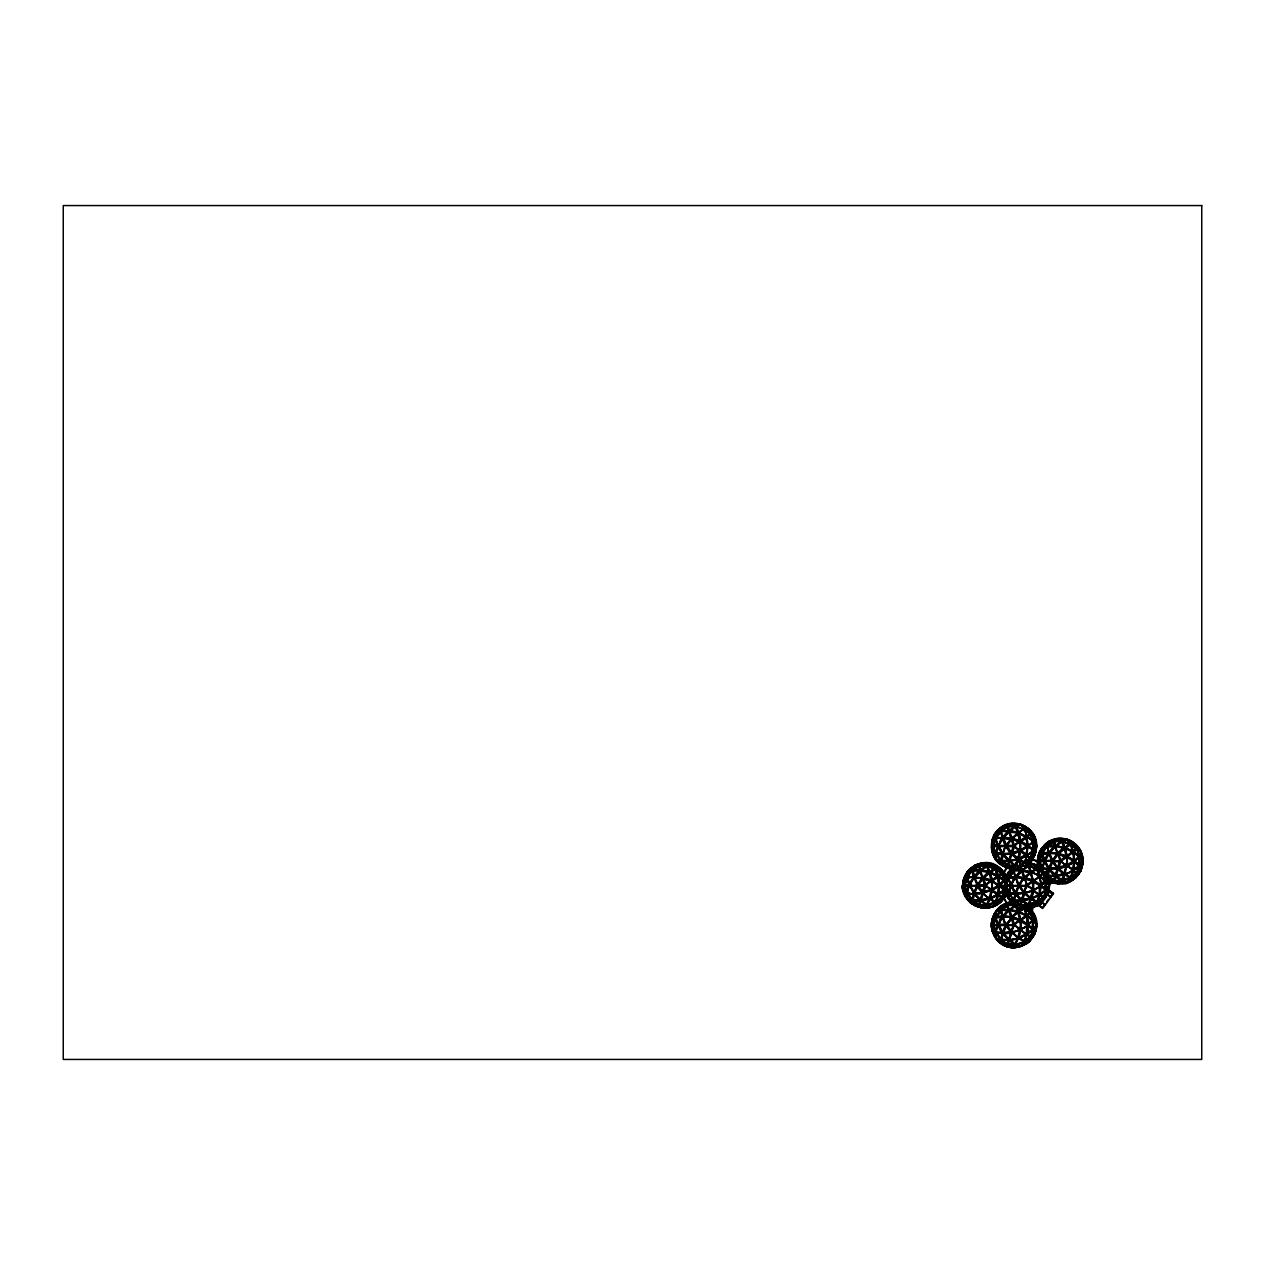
<?xml version="1.0" encoding="UTF-8"?>
<svg xmlns="http://www.w3.org/2000/svg" width="1265" height="1265" viewBox="0 0 1265 1265"><rect width="100%" height="100%" fill="white"/><g stroke="black" fill="none" stroke-linecap="round" stroke-linejoin="round"><path stroke-width="1.5" d="M963.709 891.034L966.713 893.216L966.855 897.502L963.503 891.161M967.598 898.324L967.63 893.944L967.598 898.324L971.773 899.652L967.472 894.055M992.282 851.472C1002.734 870.573 985.577 843.549 995.397 853.748L995.144 858.318M996.077 854.476L996.029 859.046L1000.536 860.311L996.219 854.365L995.697 859.299L993.499 855.172L992.013 850.618L991.823 841.367L991.823 850.665L995.634 859.33L1002.671 865.734L1011.731 868.802L1008.664 872.281L1005.106 879.95L1008.173 873.15L1008.221 877.72L1004.916 879.855M1042.328 868.818L1033.79 863.9C1019.195 868.075 1009.091 883.223 1007.999 897.865M1011.731 902.103C985.688 903.858 985.308 945.667 1011.526 947.485L1015.495 944.607C1022.104 932.463 1022.104 917.315 1015.495 905.171L1008.458 898.767L1008.505 892.979L1000.583 868.612C979.727 848.341 947.659 883.302 970.065 902.293C978.43 909.899 992.234 909.946 1000.583 902.293C1008.063 887.35 1006.845 900.996 1015.842 905.171M1008.885 893.912L1008.853 898.482L1013.36 899.747L1009.043 893.802L1008.505 898.735L1005.043 891.651M1000.409 885.105C1009.454 889.026 1004.568 875.918 999.903 885.453L1004.252 889.232L1005.454 885.627L1000.394 885.627L1004.252 889.232M981.687 870.146L986.542 866.62L981.687 870.146L988.661 871.459M1010.34 909.582L1015.194 906.056L1010.34 909.582L1017.313 911.053L1015.194 906.056M1015.226 827.215L1010.166 830.884L1017.455 832.117M1028.034 866.652L1022.99 870.32L1030.263 871.553M1056.528 845.953L1063.802 847.329L1056.528 845.953L1061.588 842.126L1063.802 847.329M981.245 899.858L988.518 898.482L981.245 899.858L983.174 893.802L988.518 898.482M1011.826 854.476L1017.171 858.935L1011.826 854.476L1009.897 860.421L1017.171 858.935M1022.705 899.858L1024.65 893.802L1029.995 898.371L1022.721 899.747M1056.386 875.38L1063.359 873.957L1058.236 869.577L1056.386 875.38L1063.359 874.068M963.155 880.804L963.155 890.101L963.155 880.804L964.657 876.202L970.065 868.612L978.319 863.9L982.889 862.936M1029.188 907.764C1053.476 930.297 1014.767 964.657 995.871 938.045C985.546 925.268 994.907 904.412 1010.435 902.609M1031.497 859.757L1028.84 862.809L1034.454 855.187L1035.924 850.633L1036.367 846.016L1034.77 837.841L1036.193 844.862L1033.394 841.383L1034.976 837.81M1032.73 863.948L1028.398 865.402C1015.7 858.429 1047.183 867.3 1025.267 863.331C1029.331 862.271 1034.359 864.517 1038.075 865.813C1032.952 845.384 1060.544 829.492 1075.598 844.229C1090.398 856.279 1080.99 882.875 1062.726 883.381C1070.585 888.077 1090.493 857.591 1076.294 877.024M1038.233 857.544L1039.451 861.07L1038.233 864.612C1033.647 844.277 1061.145 829.919 1075.392 844.435C1086.935 854.065 1084.342 873.356 1071.645 880.788C1064.972 884.298 1047.8 886.575 1047.404 875.807M1034.976 933.096L1036.367 924.889L1034.976 916.682M1047.357 893.738L1049.191 885.453M1036.225 929.538C1032.952 943.911 1015.621 952.213 1002.671 944.607L1001.153 939.958C1002.939 926.233 1011.842 913.978 1024.35 908.049C1041.032 910.262 1054.836 891.24 1047.531 876.139C1049.318 862.414 1058.204 850.175 1070.712 844.229L1075.598 844.229L1079.551 856.421L1082.998 861.07L1081.069 870.383L1070.712 877.91L1067.344 882.622L1057.888 883.666L1037.158 868.612L1033.79 863.9L1029.188 863.125M979.837 905.313L982.826 907.558L979.837 905.313L985.862 905.187L982.842 907.369M1008.49 865.877L1011.478 868.122L1008.49 865.877L1014.514 865.75L1011.494 867.932M1008.49 944.749L1011.478 947.011L1008.49 944.749L1014.514 944.623L1011.494 946.821M1021.314 905.313L1024.302 907.558L1021.314 905.313L1027.322 905.187L1024.302 907.558M1057.84 883.112C1067.296 879.555 1048.337 879.95 1057.856 882.923M991.207 863.726L983.949 863.173L986.937 865.545L984.012 862.936M991.08 864.153L986.953 865.355M1015.779 865.529L1011.589 868.644L1002.671 865.734L995.634 859.33C995.207 844.324 1006.086 829.808 1019.922 824.511L1012.443 823.894L1019.859 824.29M978.335 863.963L974.05 865.813L966.982 872.123L967.029 877.91L963.076 890.101L967.029 892.979C1002.323 900 1032.793 857.117 1015.589 825.966M1058.805 838.948C1062.11 843.976 1073.811 837.952 1058.805 838.948L1061.936 841.225M987.728 862.936C995.207 863.869 1002.481 869.276 1006.308 876.281M1025.156 826.567C1018.894 822.408 1009.565 822.898 1002.671 826.298L1001.153 830.947C1002.939 844.672 1011.842 856.911 1024.35 862.856L1029.236 862.856C1043.767 850.27 1034.817 825.239 1016.38 823.499C990.764 819.404 981.26 860.437 1006.972 867.569L1003.651 872.123C996.962 863.125 983.885 860.485 974.018 865.734L972.5 870.383L967.029 877.91L963.076 880.788L967.029 892.979L966.982 898.767C975.742 910.927 994.875 910.847 1003.651 898.767L1006.972 903.337C996.393 906.847 989.309 919.023 992.013 929.49M1015.273 947.406L1011.7 946.805M1054.457 882.796L1058.062 882.986M998.607 886.401C994.116 907.416 1005.485 875.285 992.614 890.07L997.769 893.786M1005.28 895.573L1001.121 901.312L1002.212 897.723L1005.28 895.573L1000.52 902.23L992.329 907.005L986.827 905.171L974.018 905.171L972.5 900.506L967.029 892.979C970.223 880.171 979.157 867.537 992.329 863.9C1001.548 875.965 1001.548 894.924 992.329 907.005L982.873 908.049L972.5 900.506L966.982 898.767L963.076 890.101M998.67 893.786L999.477 886.401L1003.73 890.117L998.528 893.738L1003.73 890.117M1026.358 854.191L1027.164 847.107L1021.408 850.633L1026.263 854.16M1028.16 847.107C1021.045 861.165 1039.292 850.064 1028.303 847.155M1026.421 933.222C1026.737 912.192 1030.722 943.975 1021.266 929.506L1027.354 925.885M1027.18 933.175L1028.129 925.838L1032.382 929.554L1027.18 933.175L1032.382 929.554M1027.322 933.222L1028.271 925.885M1039.229 893.786C1039.545 872.755 1043.53 904.538 1034.074 890.07L1040.178 886.449M1040.937 886.401L1040.146 893.786L1045.19 890.117L1041.079 886.449M1073.526 862.177L1072.72 869.261L1067.771 865.703L1073.621 862.224L1067.771 865.703M1073.637 869.213L1074.523 862.177L1078.618 865.734L1073.637 869.213L1074.665 862.224M1032.952 906.705L1032.303 911.575L1036.225 920.24M979.663 904.728L980.802 901.107L985.672 904.649L979.679 904.57M1008.316 865.292L1009.47 861.671L1014.34 865.197L1008.332 865.134M1008.316 944.18L1014.309 944.243L1008.316 944.18L1009.47 940.543L1014.34 944.085M1009.47 940.543L1014.309 944.243M1027.148 904.649C1011.652 894.798 1038.296 908.966 1021.155 904.57M1060.513 880.219C1045.744 870.826 1071.139 884.361 1054.804 880.14M1075.598 844.229L1067.344 839.517L1061.857 841.352L1049.033 841.352L1041.996 847.756L1042.044 853.543L1038.091 865.734L1029.236 862.856C1034.596 857.338 1037.932 848.625 1035.924 841.383M1036.225 850.665L1032.303 859.33L1037.679 861.07L1039.609 851.772M1038.438 858.239L1039.166 854.697M1047.768 893.786L1049.286 886.449M1082.808 862.192L1081.338 869.292M972.216 899.51L973.528 894.023L967.899 893.564L972.216 899.51L967.899 893.564M973.165 900.032L974.43 894.529L979.505 899.921L973.259 899.921M1001.833 860.595L1003.082 855.093L1008.158 860.485L1001.833 860.595L1008.063 860.595M1001.912 860.485L1003.082 855.093M1000.868 938.946L1002.18 933.459L996.567 933.001L1000.868 938.946L996.567 933.001M1008.158 939.357L1001.833 939.484L1003.082 933.965L1008.158 939.357L1003.082 933.965M1009.502 893.469L1013.692 899.51L1014.989 894.023L1009.375 893.564L1014.989 894.023M1020.981 899.921L1014.641 900.032L1015.906 894.529L1020.981 899.921L1015.906 894.529M1048.29 875.586L1049.507 870.304C1066.695 879.887 1035.339 874.321 1054.362 875.475M989.293 897.66L990.922 890.829C974.461 889.501 993.847 906.483 990.922 890.829M990.321 897.786L991.966 890.955L997.089 894.703L990.4 897.865L997.089 894.703M990.4 897.865L992.045 891.034M1017.914 858.144L1019.464 851.519L1012.775 853.685L1017.898 858.065M1020.665 851.661C1011.004 867.79 1036.936 847.898 1019.1 858.208L1020.744 851.74L1025.583 855.267M1025.741 934.139L1020.618 930.392L1018.973 937.223L1025.678 934.06M1030.754 897.66L1032.398 890.829L1025.409 893.106L1032.43 890.908L1030.785 897.739L1025.409 893.106M1031.797 897.786L1033.442 890.955L1038.565 894.703L1031.861 897.865L1033.442 890.955M1059.137 868.755L1064.276 873.214L1065.857 866.667L1059.153 868.834M1067.027 866.715C1057.714 879.934 1081.18 869.656 1067.107 866.81M1000.33 901.882L1001.295 898.15L1000.33 901.882L996.488 901.739L1001.421 898.292M1028.951 862.382C1030.959 853.685 1029.647 866.098 1025.409 862.382M1029.236 862.856L1033.189 850.665L1036.636 846.016C1037.79 819.957 996.156 815.609 991.823 841.367M1029.931 861.955L1033.663 856.152L1030.896 858.302L1029.868 861.718L1034.074 856.263M1028.983 941.318L1029.947 937.586L1025.14 941.176L1028.983 941.318L1025.267 941.318M1019.859 946.6C1010.008 948.813 1028.461 944.686 1029.236 941.729L1033.189 929.538L1036.636 924.889L1035.924 920.272M1034.074 935.135L1030.864 937.159L1029.773 940.749L1033.932 935.025L1029.931 940.828M1041.807 901.882C1047.436 892.884 1031.892 905.25 1041.68 901.739M1075.392 844.435L1081.069 851.772L1082.998 861.07L1079.551 865.734L1075.598 877.91L1067.344 882.622L1061.857 880.788L1049.033 880.788L1049.397 885.453L1046.013 890.101L1042.044 902.293C1042.929 908.144 1008.679 909.092 1032.793 907.147M1075.187 877.293L1076.23 873.878L1075.313 877.436L1071.645 877.293L1075.313 877.436M964.736 884.52L966.713 878.843L963.519 880.978L964.926 884.567L963.709 881.025M994.053 845.463C995.16 827.8 1000.409 857.512 995.84 839.739M993.405 923.814L995.286 918.406L992.234 920.446L993.594 923.861L992.234 920.446M993.958 924.225C1000.599 909.899 988.439 928.352 997.595 924.256L995.666 918.785M1006.861 884.899C1007.968 867.237 1013.218 896.948 1008.648 879.175M1040.415 860.532C1041.522 842.854 1046.772 872.581 1042.202 854.808M967.804 871.332L972.326 870.288L973.465 866.778M977.956 866.209L974.382 866.145L973.291 869.514M967.172 891.714L969.037 885.99L965.227 886.022L967.013 891.746L969.037 885.99M967.693 892.489C967.187 876.376 980.233 899.51 967.836 892.442M975.094 905.55L981.782 907.732L975.125 905.376L978.873 905.313L981.861 907.558M983.885 878.969L990.305 881.009L983.885 878.969L985.656 884.425L990.305 881.009M987.791 866.478L994.48 868.66L987.791 866.478L989.863 871.474L994.432 868.802M987.997 865.813L992.155 864.438L987.997 865.813L994.638 868.169L992.092 864.612M1000.979 830.852L996.662 832.022L1000.979 830.852L1001.801 827.025M1002.987 826.662C997.152 835.501 1013.044 823.483 1003.082 826.82M982.636 891.556L984.455 886.085L982.636 891.556L978.683 886.117L984.455 886.085M978.572 904.38L979.774 900.759C962.618 897.17 988.961 910.405 973.75 900.759M980.154 899.51L982.146 893.469C963.06 889.042 991.159 908.302 975.078 894.118M995.666 852.31C1001.833 840.766 989.831 842.569 995.84 852.278M978.873 905.313L985.324 885.453L1002.244 873.15L1001.279 869.514M989.246 873.388L990.811 879.95L984.123 877.768L989.262 873.309M989.863 871.474L994.48 868.66M983.901 891.967L985.656 886.48C1001.263 891.525 971.283 893.96 990.289 889.848M996.346 853.053L998.417 847.076L1001.975 853.559L996.346 853.053L1001.975 853.559M995.571 865.355L990.463 863.916M1016.317 826.946L1018.483 832.133L1023.29 829.207L1016.317 826.946L1018.483 832.133M1003.746 866.114L1010.435 868.296M1012.538 839.533L1018.957 841.573L1012.538 839.533L1014.309 844.988L1018.957 841.573M990.59 898.609L995.444 901.518L997.373 895.573L990.685 898.735M1007.225 864.944L1002.402 861.323L1007.225 864.944C1014.404 856.958 992.076 863.204 1008.347 861.481M1008.806 860.058L1010.798 854.033L1003.73 854.681L1008.869 859.963L1003.73 854.681M1007.335 846.665L1013.107 846.649L1011.288 852.12L1007.367 846.649M1006.987 867.505L1011.826 868.343M1007.525 865.877L1003.777 865.94L1010.514 868.122L1007.525 865.877L1013.977 846.016L1030.896 833.714L1029.868 830.299M1017.898 833.951L1019.495 840.434L1017.898 833.951L1012.775 838.331L1019.464 840.513M1016.38 823.499L1020.981 824.464L1016.443 826.551L1020.823 824.922L1023.48 828.638M996.314 901.186L998.18 895.462L1001.248 897.723L996.425 901.312L1001.248 897.723M996.425 901.312L998.18 895.462M1018.957 850.444L1014.309 847.028L1012.553 852.531L1018.942 850.412M1004.236 879.713L1005.517 876.265L1002.592 874.226L1004.426 879.634M963.076 880.788L966.982 872.123C979.774 867.331 994.432 872.297 1004.536 880.788L1008.458 872.123L1015.495 865.734C1037.126 866.304 1062.474 876.598 1079.551 856.421L1081.069 851.772L1070.712 844.229L1067.344 839.517L1057.888 838.474L1047.531 846.016L1041.996 847.756L1038.091 856.421L1038.091 865.734M1024.223 825.919L1019.116 824.48M996.456 910.768L1000.836 909.582L1001.801 905.898M1013.692 870.178L1014.894 866.509L1013.834 870.32L1009.344 871.553L1015.02 866.652M1001.991 906.056L1000.836 909.582M1005.896 876.503C1001.975 867.395 992.772 862.256 982.873 862.856L972.5 870.383C974.287 884.109 983.19 896.347 995.681 902.293L1006.055 894.766L1011.526 902.293L1002.671 905.171L1001.153 909.82L995.681 917.362L991.728 920.24L995.681 932.416L995.634 938.203L1002.671 944.607L1015.495 944.607L1020.981 946.441C1029.504 935.752 1029.299 920.288 1024.35 908.049L1013.977 900.506L1008.458 898.767C1003.445 881.895 983.079 875.048 967.029 877.91L969.48 885.453L973.987 893.675L980.422 900.506L986.827 905.171L983.806 907.764L986.921 905.297L995.681 902.293L1000.583 902.293L1006.055 894.766L1004.916 891.034M1015.811 866.098C1013.534 875.127 1015.099 862.192 1019.543 866.161M1003.034 905.582L1002.038 909.124L1006.703 905.819L1003.145 905.756L1006.608 905.661M995.666 930.993L997.595 925.521L993.958 925.553L995.666 930.993L993.958 925.553M1008.49 891.746L1010.514 885.99L1006.703 886.022L1008.49 891.746L1006.703 886.022M1011.083 886.559L1009.154 892.489L1014.783 892.995L1011.225 886.512L1009.296 892.442L1014.783 892.995M1001.848 932.337L996.44 931.862C997.279 914.073 1006.466 945.429 998.433 926.122M1007.889 903.463L1011.763 902.751M1019.495 859.299L1024.065 861.955C1033.837 847.076 1007.968 867.047 1025.82 856.136M1041.19 902.831L1037.268 902.625C1026.121 913.425 1054.362 894.197 1033.79 907.005C1019.226 902.657 1008.094 887.318 1008.458 872.123L1013.977 870.383L1024.35 862.856C1029.299 850.618 1029.504 835.137 1020.981 824.464L1015.495 826.298L1002.671 826.298L995.634 832.686L991.728 841.352C993.231 850.602 999.54 857.322 1002.671 865.734L1015.495 865.734L1008.458 872.123L1004.536 880.788M1025.077 861.591L1026.848 856.152L1029.773 858.302L1025.203 861.718L1029.773 858.302M1025.203 861.718L1026.848 856.152M1032.888 840.26L1034.169 836.829L1031.244 834.789L1033.078 840.197M1020.981 824.464L1029.236 829.176L1034.707 836.703L1033.189 841.352L1033.189 850.665L1034.707 855.314L1024.35 862.856L1028.303 865.734C1034.912 877.878 1034.912 893.027 1028.303 905.171L1024.35 908.049L1034.707 915.575L1036.636 924.889L1035.924 929.506M1029.979 862.825L1032.683 859.726L1037.142 861.18L1037.442 865.434L1029.979 862.825L1032.683 859.726M1012.775 917.204L1017.914 912.745L1019.464 919.386L1012.775 917.204L1019.495 919.307M1016.269 905.977L1018.483 911.021L1023.417 908.049L1020.365 905.803L1023.417 908.049M1025.219 878.843L1031.955 880.978L1025.219 878.843L1027.069 884.567L1031.955 880.978M1025.409 877.799L1030.785 873.15L1032.398 880.06L1025.409 877.799L1032.398 880.06M1029.125 866.383L1036.114 868.644L1029.125 866.383L1031.291 871.585L1036.114 868.644M1030.184 863.125L1037.158 865.402M1012.538 918.406L1018.957 920.446L1014.309 923.861L1012.553 918.374M1008.806 938.946C1019.622 926.723 991.475 936.274 1010.735 933.001L1008.869 938.851L1003.793 933.459M1007.335 925.553L1013.107 925.521L1011.336 930.977L1007.367 925.521M1020.033 904.38L1021.235 900.759L1015.147 900.917L1020.033 904.38L1021.235 900.759M1021.614 899.51L1023.606 893.469L1016.554 894.118L1021.614 899.51L1023.606 893.469M1024.144 891.746L1026.042 885.99L1024.144 891.746L1019.985 886.022L1026.042 885.99M1019.875 905.645C1014.151 918.374 1025.441 901.613 1016.238 905.708M1003.777 944.813L1007.525 944.749L1013.977 924.889L1007.509 904.997L1010.356 902.846L1003.951 904.934L1028.303 905.171L1037.158 902.293L1042.044 902.293L1045.412 904.728M1011.526 902.293L1007.604 905.266L1002.671 905.171L995.634 911.575L995.681 917.362L991.728 929.538L995.634 938.203L1001.153 939.958L1011.526 947.485C1024.223 948.655 1036.462 938.061 1036.636 924.889L1033.189 920.24L1026.785 915.575L1018.309 911.575L1026.785 885.453L1018.309 859.33L1026.785 855.314L1033.189 850.665C1023.685 840.624 1009.28 835.944 995.681 838.474L991.728 841.352M1024.35 862.856L1033.79 863.9L1036.241 868.249L1033.647 864.359L1029.251 865.987L1036.288 868.075M1020.523 905.851L1018.799 910.594L1023.243 908.238M1014.309 925.917C1005.074 936.764 1028.145 929.127 1014.324 925.948M1021.124 904.728L1022.278 901.107M1037.142 861.18L1032.62 859.9M1048.574 842.284L1043.024 847.329L1047.246 845.795L1048.163 842.095M1049.033 841.352L1047.531 846.016L1042.044 853.543L1038.091 856.421L1046.013 880.788L1049.444 885.453L1047.531 894.766L1037.158 902.293L1033.79 907.005L1024.35 908.049M1048.306 845.415L1049.349 841.715L1053.097 841.794L1048.211 845.257M1042.028 867.379C1048.195 855.836 1036.193 857.638 1042.202 867.347M1048.337 868.628L1042.708 868.122L1044.637 862.177L1048.195 868.676M1024.097 940.954L1025.947 934.882L1019.337 938.171L1024.097 940.954L1019.258 938.045L1025.947 934.882M1032.066 898.609L1036.905 901.518L1038.834 895.573L1032.145 898.735M1025.077 940.749L1026.832 934.898L1029.9 937.159L1025.077 940.749L1029.9 937.159M1037.901 901.312L1039.64 895.462L1042.708 897.723L1037.901 901.312L1042.708 897.723M1034.232 915.686L1032.92 919.291L1034.232 915.686L1030.991 913.615L1034.058 915.765M1045.728 879.855C1047.483 857.528 1039.024 896.585 1047.056 876.25M1038.075 905.092L1029.204 907.97L1034.707 915.575L1033.189 920.24L1033.189 929.538L1034.707 934.202L1029.236 941.729L1024.35 941.729L1015.495 944.607C1005.517 938.598 998.322 928.684 995.681 917.362C1009.28 914.816 1023.685 919.497 1033.189 929.538C1024.397 937.159 1012.759 940.939 1001.153 939.958L995.681 932.416L991.728 929.538M1075.598 877.91L1070.712 877.91C1058.204 871.98 1049.318 859.726 1047.531 846.016C1059.121 845.02 1070.759 848.799 1079.551 856.421L1079.551 865.734C1070.759 873.356 1059.121 877.135 1047.531 876.139L1046.013 880.788L1046.013 890.101L1047.531 894.766L1050.883 897.201M1034.738 916.556L1036.256 923.893L1033.537 920.224L1034.738 916.556L1036.446 923.766M1049.286 884.456L1046.361 880.788L1047.768 877.119M1058.963 853.432L1064.339 848.783L1065.952 855.693L1058.963 853.432L1064.339 848.783M1062.632 842.158L1064.845 847.202L1062.632 842.158L1069.605 844.435M1050.108 881.183L1056.797 883.35M1058.916 854.555L1065.32 856.642L1058.916 854.555L1060.671 860.058L1065.32 856.642M1063.011 841.446L1067.17 840.055L1063.011 841.446L1069.652 843.802L1067.17 840.055M1063.849 838.79L1070.585 840.988M1050.44 896.679L1048.068 894.956L1049.476 890.829M1053.524 879.902L1054.678 876.455C1038.296 872.945 1063.596 885.532 1048.875 876.598M1055.121 874.969L1057.034 869.181C1038.723 864.944 1065.683 883.413 1050.266 869.814M1048.906 884.741C1054.583 878.701 1067.866 887.919 1049.033 880.788L1047.958 883.903M1075.977 845.336L1077.227 848.799L1060.339 861.07L1053.871 880.962L1056.718 883.112M1054.789 880.314L1055.88 876.851M1058.916 867.6L1060.671 862.098C1076.278 867.158 1046.297 869.577 1065.304 865.466M1065.763 874.226L1070.427 877.024L1072.277 871.316L1065.857 874.352M1071.439 876.661L1073.21 871.206L1076.135 873.372L1071.566 876.787L1076.135 873.372M1071.566 876.787L1073.337 871.332M1077.527 849.732L1080.595 851.867L1079.456 855.409M1082.808 859.963L1079.709 856.452L1080.911 852.784M1080.816 870.257C1091.315 849.874 1062.284 827.61 1045.08 844.229M1001.912 896.79L1003.683 891.034L998.812 894.576L1001.769 896.727M1030.548 857.243C1033.616 841.747 1032.588 863.821 1027.591 855.124L1032.382 851.835M1043.23 896.727C1052.717 881.768 1031.007 902.736 1045.159 891.034M1030.564 936.242L1032.335 930.471L1027.465 934.013L1030.422 936.163M1076.768 872.233C1079.946 856.927 1079.251 878.938 1073.953 870.194L1078.586 866.825M1077.606 872.297L1079.266 866.825L1080.531 870.257L1077.432 872.233L1080.357 870.194M964.436 885.453L963.218 888.995L963.218 881.911L964.436 885.453L985.324 885.453L1002.212 897.723M966.713 892.062L963.519 889.912L964.736 886.37L966.523 892.094M991.871 849.542L993.088 846.016L991.871 842.474M1018.309 859.33L1009.075 861.07L1001.153 861.07L995.634 859.33L991.728 850.665L995.681 838.474L995.634 832.686C1009.976 827.642 1028.002 833.509 1036.636 846.016L1035.924 850.633M992.171 850.475L993.578 846.902L992.171 850.475L995.365 852.626L993.389 846.933M1006.213 886.37L1004.979 889.912L1008.189 892.062L1005.169 889.864L1006.402 886.338L1007.999 892.094M992.092 921.521L993.057 924.889L992.092 928.257M992.234 929.316L993.594 925.917L992.234 929.316L995.286 931.356L993.405 925.948M1038.533 865.545L1039.941 861.955L1038.533 865.545L1041.727 867.679L1038.723 865.497M1049.254 881.326L1048.179 884.804L1052.385 882.796L1049.254 881.326L1052.385 882.796M1049.333 881.499L1048.179 884.804L1052.306 882.622M973.908 892.505L976.706 885.99L970.35 886.022L973.908 892.505L970.35 886.022M977.624 886.512L974.856 893.043C993.12 898.197 968.089 876.55 981.861 892.489M1002.56 853.069L1005.359 846.554L999.018 846.585L1002.56 853.069L999.018 846.585M1010.593 853.005L1003.524 853.606C1004.252 834.663 1017.107 865.149 1006.213 847.123M1015.384 892.505L1018.183 885.99L1011.826 886.022L1015.384 892.505L1011.826 886.022M999.144 925.553L1005.248 925.521L1002.655 931.752L999.255 925.521M1006.292 926.122L1003.651 932.384L1010.435 931.815L1006.228 926.17M1051.721 861.623C1042.423 878.985 1060.37 855.077 1045.38 861.655L1048.922 868.138L1045.475 861.623M1050.013 868.581L1052.654 862.303L1056.797 867.996L1050.013 868.581L1056.797 867.996M986.573 904.396L988.787 899.194L981.514 900.569L986.573 904.238M987.665 904.522L989.831 899.32L994.638 902.245L987.601 904.364M1017.44 859.757L1015.226 864.96L1010.166 861.133L1017.44 859.757L1015.226 864.96M1016.238 865.197C1017.234 852.926 1024.191 869.039 1016.238 865.197L1018.483 859.884L1023.417 862.856L1020.365 865.102L1018.957 860.247M1028.05 904.396L1030.263 899.194C1009.881 896.743 1039.751 911.259 1022.99 900.569M1029.125 904.522L1031.291 899.32C1047.578 903.669 1015.305 906.72 1036.051 902.103M1010.166 940.022L1015.226 943.832L1017.44 938.646L1010.166 940.022L1017.44 938.646M1018.483 938.756C1008.094 949.335 1033.141 941.097 1018.531 938.915M1061.556 879.902L1063.675 874.921C1044.131 872.565 1072.783 886.48 1056.702 876.234M1062.806 880.045L1064.877 875.048C1080.563 879.254 1049.571 882.29 1069.447 877.72M963.63 879.981L966.713 873.15L963.63 879.981L966.934 877.799L966.476 873.15M1005.09 879.981L1007.999 873.024M991.728 920.24L995.634 911.575L1001.153 909.82L1009.075 909.82L1018.309 911.575M1032.62 858.239L1035.782 851.74M1038.644 855.614C1049.096 836.513 1031.94 863.536 1041.759 853.353L1041.727 848.783M979.774 900.759L973.671 900.917M973.323 877.894C961.147 895.351 982.62 871.632 967.693 878.4L969.623 884.346L967.693 878.4M970.35 884.883C972.532 868.027 983.285 891.003 970.461 884.899M999.113 845.463C1002.465 825.492 1009.138 858.919 1002.671 838.98M1011.225 884.393C1019.606 864.248 1010.023 896.932 1009.154 878.4L1014.783 877.894M1011.826 884.883C1014.008 868.027 1024.761 891.003 1011.937 884.899M998.291 923.608C1006.481 904.443 997.532 935.705 996.44 917.916L1001.848 917.441M999.255 924.256C1002.449 905.092 1008.869 937.159 1002.655 918.026M1044.637 859.963C1053.271 840.039 1043.641 872.518 1042.708 854.033L1048.195 853.48M971.046 902.91L977.307 906.483M974.43 904.649L978.177 904.57L974.335 904.807L973.291 901.107L974.05 905.092L978.335 906.942L982.889 907.954L986.827 905.171C993.452 893.027 993.452 877.878 986.827 865.734L982.873 862.856M999.698 863.457L1005.975 867.047M1002.702 865.655L1007.051 867.3M999.698 942.346L1004.505 944.844M993.231 864.596L999.619 868.011M1021.883 825.16L1028.271 828.575L1021.93 825.223L1024.365 828.97L1028.176 828.796M1034.58 864.548L1041.032 868.454L1034.517 864.738L1037.173 868.454L1041.127 868.28L1037.964 865.987M1068.34 840.055L1074.633 843.629M1070.838 843.85L1068.293 840.292L1074.538 843.85L1070.728 844.024L1074.444 844.024M1002.987 865.371C997.152 856.516 1013.044 868.533 1003.082 865.197M1015.811 904.807L1019.653 904.57L1015.811 904.807L1014.751 901.107L1019.543 904.728M1002.987 944.243L1001.943 940.543L1002.987 944.243L1006.829 944.006L1003.082 944.085M1049.397 880.377L1053.065 880.14L1049.397 880.377L1048.4 876.851L1052.97 880.314M1010.498 823.926C996.63 825.16 986.969 842.806 993.499 855.172M1011.051 901.771L1006.908 902.799L1004.141 899.004L1006.26 895.478L1010.893 901.882M1019.4 832.86C1025.915 823.167 1030.279 844.229 1019.495 832.734M995.397 869.514L997.168 875.317L995.397 869.514L990.748 872.297L997.263 875.206M1036.905 869.387L1038.755 875.443L1036.905 869.387L1032.066 872.281L1038.834 875.333M1019.258 911.717L1024.097 908.823L1025.947 914.88L1019.258 911.717L1024.097 908.823M1065.62 847.914L1070.459 845.02L1072.388 850.95L1065.699 847.787M993.152 906.325L995.808 902.625L999.556 902.451L993.325 906.483M1033.647 906.531C1044.305 898.087 1019.827 905.74 1033.774 906.942M1020.808 945.904L1023.29 942.156L1016.586 944.338L1020.808 945.904L1016.649 944.512M1021.804 945.777L1024.46 942.061L1028.208 941.887L1021.978 945.92M1067.17 882.085L1069.652 878.353L1067.17 882.085L1062.964 880.519L1069.716 878.527M1068.34 882.1L1070.728 878.131L1074.633 878.511M1070.838 878.29L1068.293 881.863L1074.538 878.29L1070.728 878.131M996.14 837.398L1000.425 831.817L996.251 833.129L996.282 837.509L996.251 833.129L1000.267 831.706M968.041 877.436C973.418 857.449 975.584 890.829 972.216 871.395M1000.868 831.959L996.567 837.889L1002.18 837.446L1000.868 831.959L1002.18 837.446M981.782 878.527L977.639 884.219L974.999 877.942L981.719 878.479M1006.276 844.957L1010.593 839.011L1003.588 838.458L1006.276 844.957L1003.524 838.41L1010.514 838.964M978.683 884.788L982.636 879.333L984.455 884.82L978.683 884.788L984.455 884.82M1007.335 845.352L1011.336 839.928L1013.107 845.384L1007.367 845.384M1004.141 871.901L1006.908 868.106L1011.051 869.134L1006.402 875.522L1004.141 871.901L1006.908 868.106M977.307 864.422L974.05 865.813L986.827 865.734L995.681 868.612L1006.055 876.139L1011.526 868.612L1001.153 861.07C1002.939 847.36 1011.842 835.106 1024.35 829.176L1029.236 829.176L1033.189 841.352C1023.685 851.408 1009.28 856.089 995.681 853.543L991.728 850.665M1009.502 877.436L1013.692 871.395L1014.989 876.882L1009.375 877.341L1013.818 871.49M1019.021 884.346C1029.789 866.225 1017.171 896.838 1016.333 877.847L1023.401 878.448M996.14 916.271L1000.425 910.689L996.093 911.907L996.282 916.382L996.251 912.018M1000.836 910.99L996.694 916.682L1002.086 916.255L1000.836 910.99L1002.086 916.255M1043.056 853.053C1062.41 849.732 1029.805 858.524 1047.373 847.123M1000.963 911.085L996.82 916.777L1001.959 916.16M1019.985 884.883C1023.765 869.972 1031.592 890.402 1020.017 884.899M1052.638 860.01L1056.892 854.033L1049.887 853.48L1052.575 859.963M1007.335 924.225C1020.412 909.788 997.516 929.364 1013.107 924.256L1011.288 918.785M1053.729 860.437C1057.129 846.174 1064.909 865.671 1053.698 860.421L1057.698 854.998M1049.365 890.987L1052.875 893.311M1042.313 902.91L1044.653 904.617M1048.068 894.956L1050.535 896.537M1042.313 907.827L1045.443 903.51M1046.614 901.913L1048.574 899.225M1050.14 897.059L1052.891 893.311M1076.12 876.898L1080.437 871.316M1033.473 849.527L1036.067 846.016L1033.284 842.49L1036.067 846.016M1082.318 861.07L1079.614 864.738L1082.508 861.07L1079.614 857.401L1082.935 861.07M1082.366 862.177L1079.772 865.703L1081.101 869.261L1082.603 862.145L1079.962 865.734M1034.738 933.222L1033.537 929.554L1036.256 925.885M1049.507 870.304L1054.283 875.586M1025.52 836.845L1019.163 833.73L1020.744 840.276M992.092 879.713L990.511 873.166L992.013 879.808L996.931 876.202L990.511 873.166L996.931 876.202M1033.442 879.95C1048.211 876.708 1023.511 866.367 1033.505 879.855M1065.351 848.736L1072.103 851.819L1066.98 855.567L1065.351 848.736L1066.98 855.567M1025.678 915.718L1018.973 912.555L1020.618 919.386L1025.741 915.623M1028.951 829.65L1025.283 829.793L1028.951 829.65L1029.868 833.208L1028.824 829.793M1000.299 869.087L1001.216 872.644L1000.299 869.087L996.63 869.229L1001.342 872.502M1041.807 869.023L1042.771 872.755L1041.807 869.023L1037.964 869.166L1042.898 872.597M1075.361 844.64L1071.502 844.799L1075.361 844.64L1076.309 848.372L1075.234 844.799M1028.856 908.602L1029.947 912.192L1028.856 908.602L1025.14 908.602L1028.983 908.46M996.535 859.915L1002.212 864.801L1000.884 861.291L996.456 860.121M973.418 904.396L972.358 900.569L973.418 904.396L967.804 899.557M1013.692 900.727C1001.421 893.422 1020.333 911.701 1013.834 900.569M1002.07 943.832L1001.01 940.022L996.535 938.788L1002.07 943.832L996.456 938.994M998.797 862.809L995.871 859.172M967.045 898.735L970.144 902.245L967.931 899.415L972.232 900.727M1031.355 832.054L1025.283 826.298M1003.082 836.924C1015.842 819.72 1000.046 847.771 1001.833 831.421L1008.158 831.532M1003.73 837.351L1008.806 831.959L1003.73 837.351L1010.798 837.983L1003.793 837.446M974.398 876.092C986.7 859.963 971.694 886.575 973.275 870.937L979.347 871.047M975.252 876.708C990.685 863.141 963.772 881.594 982.019 877.341L980.106 871.553M1015.906 876.36C1028.651 859.156 1012.854 887.208 1014.641 870.858L1020.981 870.984M1016.554 876.787L1021.614 871.395L1023.606 877.436L1016.554 876.787L1021.677 871.49M1049.365 851.867C1062.141 834.963 1046.614 862.936 1048.195 846.491L1054.441 846.491L1048.195 846.491M1055.168 847.028L1050.156 852.499L1057.16 853.053L1055.231 847.123M1003.145 915.654C1015.368 899.13 1000.22 926.059 1001.927 910.373L1007.999 910.484M1003.951 916.255L1008.758 910.99L1010.672 916.777L1003.904 916.16L1010.609 916.682M1025.203 830.299L1029.773 833.714L1025.203 830.299L1026.848 835.88L1029.773 833.714M1001.01 873.277L996.551 869.751L998.306 875.19M1037.774 869.719L1039.64 875.443L1037.774 869.719L1042.708 873.182L1039.64 875.443M1071.439 845.226L1076.262 848.799L1071.439 845.226L1073.194 851.06L1076.262 848.799M1029.773 912.729L1025.077 909.029L1026.943 914.753M996.804 832.18L1001.991 827.183L996.456 831.896M973.338 866.62L967.931 871.49L972.326 870.288M1002.117 906.214L996.662 910.895M1028.16 844.909C1039.577 841.541 1020.586 831.152 1028.303 844.862M1028.666 846.016L1032.778 842.49C1039.482 860.991 1019.543 836.418 1032.778 849.527M999.508 884.346L1003.604 880.788L998.607 877.309L999.508 884.346L998.607 877.309M999.65 884.314L1003.604 880.788M1040.937 884.504L1045.19 880.788L1040.004 877.167L1040.937 884.504L1045.19 880.788M1045.649 889.121L1041.38 885.453C1050.535 871.3 1043.467 902.941 1045.491 881.784M1041.538 885.453L1045.649 881.784M1073.685 852.736L1074.491 860.121L1078.745 856.421L1073.542 852.784L1078.745 856.421M1079.203 864.738L1074.918 861.07L1079.203 857.401L1079.203 864.738L1079.203 857.401M1032.382 920.224L1028.129 923.94L1027.18 916.603L1032.24 920.272M1032.841 928.557L1028.556 924.889C1037.759 910.689 1030.785 942.409 1032.667 921.22M1009.897 831.611L1011.826 837.651C1029.868 830.014 995.824 830.947 1017.171 832.971M983.221 876.945C996.267 863.157 979.869 886.812 981.371 871.142L988.344 872.565M1029.979 872.423L1024.65 877.088L1022.705 871.047L1029.979 872.423L1022.721 871.158M1058.188 852.61C1071.74 838.3 1054.789 863.189 1056.259 846.665L1063.533 848.151M1015.495 865.734C1005.517 859.71 998.322 849.811 995.681 838.474L1001.153 830.947L1011.526 823.42C1019.005 828.385 1028.05 830.109 1034.707 836.703M1011.478 823.894L1008.521 826.345L1014.514 826.266L1011.478 823.894L1014.498 826.077M975.094 865.355L978.857 865.56L981.782 863.173M982.826 863.41C973.449 867.205 992.345 866.351 982.842 863.6M1021.314 865.592L1024.302 863.331C1034.232 866.873 1014.404 867.047 1024.302 863.331M1056.876 838.964L1050.14 841.146L1053.887 841.225L1056.876 838.964L1049.065 841.431M1057.856 839.154L1054.884 841.415L1057.84 838.964L1060.876 841.336L1057.84 838.964M1011.478 902.846C1002.101 906.641 1020.997 905.787 1011.494 903.036M1025.283 862.224L1029.995 858.967M1071.771 877.436L1076.357 874.036M992.171 841.541L995.365 839.407L992.171 841.541L993.578 845.131L992.361 841.589M974.161 865.987C966.982 869.767 963.171 877.436 962.665 885.453C957.716 887.382 980.723 916.682 965.211 895.683M996.567 854.128C1007.968 848.736 997.785 869.229 1002.038 854.681L996.567 854.128L1000.868 860.058L996.694 854.033M993.863 856.231L998.038 861.971M1029.931 830.061L1034.074 835.77M963.803 880.06L966.934 877.799M963.519 880.978L966.523 878.796M1020.665 840.371L1025.583 836.766M979.758 866.209L980.865 869.688L985.498 866.319L979.79 866.383M1015.052 846.016C1022.563 833.888 1022.31 858.176 1015.099 846.016M1026.358 837.825L1021.408 841.383L1027.164 844.909L1026.263 837.873M1032.382 840.197L1027.591 836.892L1030.548 834.789L1032.382 840.197L1030.548 834.789M1033.663 835.88L1030.896 833.714M1001.2 869.751L1005.169 875.19L1002.244 873.15M998.196 875.317L1001.121 873.15M986.4 885.453C993.879 873.309 993.737 897.612 986.447 885.453M997.706 877.262L992.756 880.835C1005.248 894.94 994.132 864.216 998.512 884.346M1003.73 879.634L998.939 876.345L1001.896 874.226L1003.73 879.634L1001.896 874.226M1011.478 868.122L1014.498 865.94M1005.169 881.025L1006.402 884.567L1004.979 880.978L1007.999 878.796M1039.751 860.153L1038.533 856.611L1041.538 854.428M1027.117 866.098C1018.04 875.522 1016.064 863.552 1027.148 866.256M1060.671 841.715C1051.594 851.139 1049.602 839.185 1060.702 841.889M1038.597 865.813L1038.359 863.125M982.826 907.558L985.846 905.376M1004.141 899.004L1006.908 902.799M1047.373 875.032L1048.543 869.656C1039.229 864.185 1042.945 878.384 1047.942 869.672M999.334 885.453L1026.785 885.453L1049.001 869.308L1055.437 876.139L1061.857 880.788L1070.712 877.91C1075.234 867.189 1075.234 854.95 1070.712 844.229L1061.857 841.352L1057.888 838.474M1034.074 880.835L1039.229 877.119C1047.942 895.367 1023.306 872.091 1040.067 884.504M1045.301 879.776L1040.289 876.329L1043.388 874.099L1045.301 879.776L1043.388 874.099M1061.461 861.07C1068.735 848.91 1068.846 873.214 1061.414 861.07L1066.095 857.702M1067.628 856.452L1072.783 852.736L1073.716 860.089L1067.723 856.421M1080.437 850.823L1076.135 845.226M995.365 917.125C987.554 926.66 998.212 903.653 995.365 917.125L992.155 919.181M992.424 920.493L995.286 918.406M1006.055 876.139L1000.583 868.612L995.681 868.612C983.19 874.542 974.287 886.797 972.5 900.506C984.107 901.502 995.745 897.723 1004.536 890.101L1008.505 892.979L1013.977 900.506L1015.495 905.171C1005.517 911.18 998.322 921.078 995.681 932.416C1009.28 934.962 1023.685 930.281 1033.189 920.24L1029.236 908.049M1078.745 866.889L1073.953 870.194M1057.888 883.666L1061.857 880.788C1068.466 868.644 1068.466 853.511 1061.857 841.352C1051.879 847.376 1044.684 857.275 1042.044 868.612L1033.79 863.9M1025.283 907.764C1029.014 902.182 1039.798 908.887 1025.346 907.97M1059.026 883.587L1061.952 880.978L1066.221 882.796M993.863 935.12L998.038 940.844M1029.931 908.95L1034.074 914.642M1038.945 905.36L1042.423 902.767M1026.832 914.88L1029.9 912.618M993.057 924.889L1013.977 924.889L1030.864 912.618L1029.773 909.029L1034.628 915.623M1015.052 924.889C1022.531 912.745 1022.389 937.065 1015.099 924.889M1021.266 920.272L1026.421 916.556C1035.086 934.756 1010.371 911.685 1027.354 923.893M1027.465 915.765L1030.564 913.536C1039.435 928.589 1018.404 907.811 1032.493 919.228M1011.478 947.011L1014.498 944.813M1019.827 946.394L1012.601 947.169L1015.605 944.987L1019.748 946.378L1015.589 944.797L1012.664 947.406M1007.225 827.073L1002.402 830.694L1008.426 830.694L1007.304 827.231M973.844 869.925L978.509 866.62L973.844 869.925L979.663 870.067L973.923 870.067M1048.685 845.605C1064.15 836.228 1037.585 849.448 1054.789 845.763L1053.587 842.142M1020.033 866.525L1021.235 870.13L1015.226 870.13L1020.112 866.667M1007.604 905.266L1001.153 909.82C1002.939 923.545 1011.842 935.8 1024.35 941.729L1034.454 934.06M1002.513 909.361L1007.161 906.056L1002.576 909.503L1008.316 909.503L1007.161 906.056M1034.169 855.203C1027.654 862.936 1034.311 845.226 1033.995 855.124M1005.406 894.576L1002.339 896.727L1005.58 894.655L1004.252 891.034L1005.58 894.655M1077.1 873.245C1085.291 865.545 1072.167 883.27 1077.258 873.372L1060.339 861.07L1053.887 841.225M1047.056 894.655C1039.024 899.462 1051.009 894.165 1045.902 891.113M1043.514 897.597C1052.116 889.516 1038.344 908.128 1043.688 897.723L1026.785 885.453M1034.058 934.013L1030.991 936.163L1034.232 934.092L1032.92 930.471L1034.232 934.092M1026.737 846.016L1020.902 849.527C1014.34 832.196 1036.857 854.191 1020.902 842.49M992.25 888.963L998.085 885.453L992.25 881.926L992.329 888.963M992.709 890.117L998.702 886.449M1033.726 881.784L1033.647 889.121C1051.832 886.18 1021.567 876.566 1039.624 885.453M1020.902 928.557L1020.902 921.22L1020.823 928.557C1039.008 925.727 1008.837 915.907 1026.816 924.889M1064.845 847.202L1069.652 844.277M977.418 864.596L971.046 867.996M1047.626 842.727L1052.433 840.229M1068.198 881.689L1074.444 878.131M1030.564 913.536L1032.335 919.291M1032.809 833.698L1034.849 838.727M1081.006 851.819L1082.429 860.121L1081.101 852.736M1082.144 855.346L1079.725 850.491M1032.809 912.587L1034.849 917.599M964.657 894.703L967.203 898.609M992.155 930.597L995.144 937.191M1005.09 890.908L1008.173 897.739L1005.09 890.908L1008.395 893.106C1022.057 895.399 1036.478 890.924 1046.013 880.788C1037.205 873.182 1025.567 869.387 1013.977 870.383C1015.763 884.109 1024.666 896.347 1037.158 902.293C1041.68 891.572 1041.68 879.333 1037.158 868.612C1024.666 874.542 1015.763 886.797 1013.977 900.506C1025.567 901.502 1037.205 897.723 1046.013 890.101C1036.509 880.06 1022.104 875.38 1008.505 877.91C1003.857 887.666 1004.442 905.582 992.108 906.357M1026.421 916.556L1027.259 923.94M1003.746 825.903C1023.986 820.985 993.262 826.994 1007.588 826.345M1012.791 853.764L1019.495 851.598M1070.522 880.978L1063.849 883.365M1010.498 902.815L1003.746 904.791M1030.2 907.385L1037.158 905.503M1037.094 905.297L1030.184 907.764M1019.116 946.426L1024.223 944.987M967.377 872.423L971.884 871.158L967.377 872.423L967.567 877.088L967.535 872.534M992.234 906.736C984.787 909.503 976.422 907.037 970.065 902.293M991.507 847.123L992.962 854.191M962.855 886.559L964.31 893.628M991.507 926.012L992.962 933.08M1056.702 876.376L1063.675 874.921M1022.99 900.727L1030.263 899.194M1011.7 824.1L1015.273 823.499M1056.275 839.359L1061.635 838.569M987.775 862.856L979.458 863.932M1058.979 883.35C1081.844 881.468 1045.712 883.207 1062.726 883.381M983.79 907.574L991.27 906.942L986.937 905.503M996.346 838.964C1009.344 832.307 995.144 854.919 996.488 839.011M1041.759 853.353C1055.437 851.25 1069.984 855.472 1079.551 865.734L1081.069 870.383M1042.708 854.033L1048.337 853.527M967.899 877.341L973.528 876.882M1050.314 881.041L1053.935 880.772M1020.033 905.693L1016.396 905.756L1018.467 910.5M1054.852 841.225L1060.861 841.146M1008.411 905.661C1021.883 901.518 1007.051 914.563 1008.442 905.819M1016.364 823.705L1011.557 823.499M991.697 842.49L991.697 849.527M1032.778 842.49L1032.62 849.527M1036.256 842.474L1036.256 849.558M993.879 845.447L997.69 845.463M999.018 845.447L1005.359 845.463M993.088 846.016L1013.977 846.016L1030.896 858.302M993.879 846.585L997.69 846.554M1038.059 857.559L1038.059 864.596M1082.619 857.528L1082.619 864.627M1040.241 860.5L1044.052 860.532M1051.721 860.532L1045.38 860.5L1049.033 854.033L1051.61 860.5M1039.451 861.07L1060.339 861.07M1040.241 861.655L1044.052 861.623M1015.147 869.988L1021.235 870.13M1003.809 873.04L1005.691 876.503M1048.859 881.784L1049.065 889.121L1048.906 881.926M963.044 881.926L963.044 888.963M1006.703 884.883L1010.514 884.899M1048.78 885.453L1047.531 876.139M1015.147 900.917L1021.155 900.917M991.697 921.363L991.697 928.415M1036.256 921.347L1036.256 928.431M999.144 924.225L1005.248 924.256M1016.364 947.2C1002.26 949.446 988.171 934.345 992.013 920.272M1034.802 905.107L1038.091 905.171L1042.676 908.491L1053.619 893.438L1047.815 889.216M1033.252 905.329L1036.984 905.392M1003.651 917.394C1018.578 912.429 1003.287 933.001 1003.714 917.441M1053.334 882.622L1062.79 883.666M993.167 837.873L991.697 844.941M964.31 877.262L962.855 884.33M992.962 916.698L991.507 923.766M1036.446 847.123L1034.738 854.191L1036.193 847.155L1033.394 850.633L1034.976 854.223M1048.748 890.07L1049.033 880.788M1048.875 886.401L1046.171 890.07L1047.547 893.786M1011.763 868.154L1007.889 867.442M1078.618 865.734L1074.523 862.177M1056.86 883.16L1050.171 880.978L1053.413 882.369M995.365 833.714C987.127 857.496 1003.256 818.313 992.345 840.387M1039.672 851.819L1045.159 844.277M1082.144 866.81L1079.172 873.388M1019.4 859.172L1024.065 861.955M1036.114 902.245L1031.291 899.32M1030.864 912.618L1033.932 914.753M1015.226 900.759L1020.112 904.238M973.18 901.265L978.082 904.728M1001.848 940.701L1006.734 944.18M1044.4 845.115L1040.225 850.855M1012.459 823.689L1015.574 826.156M998.038 830.046L993.863 835.785M1049.191 890.845L1052.78 893.454M1047.578 890.702L1052.828 894.513M1010.925 869.387L1006.608 875.333M998.923 862.651L1002.813 865.466M1040.289 894.576L1043.388 896.79M1038.865 905.092L1042.423 907.669M969.385 869.482L965.211 875.222M1005.422 895.699L1001.279 901.392M998.038 908.918L993.863 914.658M1013.977 924.889L1030.864 937.159M970.271 902.087L974.161 904.902M992.424 929.285L995.286 931.356M1071.629 844.64L1076.436 848.23M1025.409 829.65L1029.995 833.05M1007.525 944.749L1010.514 947.011M1008.458 898.767L1015.495 905.171M973.275 870.937L974.493 876.218M992.155 864.438L994.701 867.996M1048.337 870.209L1044.163 873.04L1047.246 875.269L1048.4 869.751L1042.787 869.15L1043.846 872.629M1049.001 869.308L1044.495 861.07L1042.044 853.543M998.275 847.123L1001.833 853.606M1032.303 832.686L1036.225 841.352M1015.226 827.073L1017.44 832.259M1028.05 866.509L1030.263 871.696M986.542 866.62L988.661 871.617M1047.958 887.002L1049.033 890.101M1004.252 881.673L1005.454 885.105M1031.165 913.536L1032.92 919.291M1079.44 866.889L1080.531 870.257M1056.797 838.806L1050.108 840.972M1054.678 841.794L1055.832 845.415M1042.85 854.081L1044.779 860.01M1021.124 866.161L1022.278 869.798M1007.525 826.156L1013.977 846.016M1008.806 831.959L1010.798 837.983M995.571 905.534L988.835 907.732M978.857 865.56L985.324 885.453M978.509 866.62L979.663 870.067M963.361 890.054L964.847 894.624M1039.751 862.003L1041.538 867.727M1047.23 847.028L1048.543 852.499M991.175 906.958L983.98 907.764M1079.804 857.401L1079.804 864.738M1033.473 842.49L1033.284 849.527M995.365 932.653L995.318 937.033L992.361 930.471L995.365 932.653M996.219 933.254L996.029 937.918L1000.394 939.294L996.219 933.254M1009.897 939.183C1026.532 942.678 1008.205 924.873 1009.897 939.294M1032.778 905.993L1032.177 910.61L1029.995 908.112L1032.778 905.993M1019.59 930.265L1017.961 937.175L1012.601 932.542L1019.606 930.344M967.013 879.159L965.227 884.883L968.879 884.883L967.013 879.159M1003.841 944.623L1010.577 946.821L1003.841 944.623M1008.347 940.354L1007.225 943.817L1002.323 940.354L1008.347 940.354M1027.069 886.338C1017.376 897.739 1041.617 889.706 1027.085 886.37M1059.469 861.702L1057.667 867.189L1053.698 861.734L1059.469 861.702M1019.084 886.512L1016.333 893.043L1023.338 892.489L1019.084 886.512M993.278 864.675L995.824 868.233L999.524 868.233L993.167 864.833M994.764 902.641L992.171 906.531L987.839 905.092L994.764 902.641M1013.202 871.047L1009.043 877.088L1008.853 872.423L1013.202 871.047M1046.756 846.665L1042.581 852.721L1042.392 848.04L1046.756 846.665M1048.954 885.453C1044.242 898.45 1044.242 872.455 1048.954 885.453M1036.146 924.889C1031.418 937.887 1031.418 911.891 1036.146 924.889M1016.997 911.907L1011.873 916.382L1010.023 910.579L1016.997 912.018M1014.309 826.662L1009.438 830.188L1008.316 826.725L1014.309 826.662M1032.635 881.911L1027.718 885.453L1032.635 888.995L1032.635 881.911M1076.926 849.732L1073.985 851.867L1078.855 855.409L1076.926 849.732M1073.1 861.07L1067.265 864.596L1067.36 857.559L1073.1 861.07M981.846 863.363L975.157 865.545L981.703 863.41M1047.547 877.119L1048.875 884.504L1047.547 877.119M1201.75 205.562L63.25 205.562L63.25 1059.438L1201.75 1059.438L1201.75 205.562"/></g></svg>
